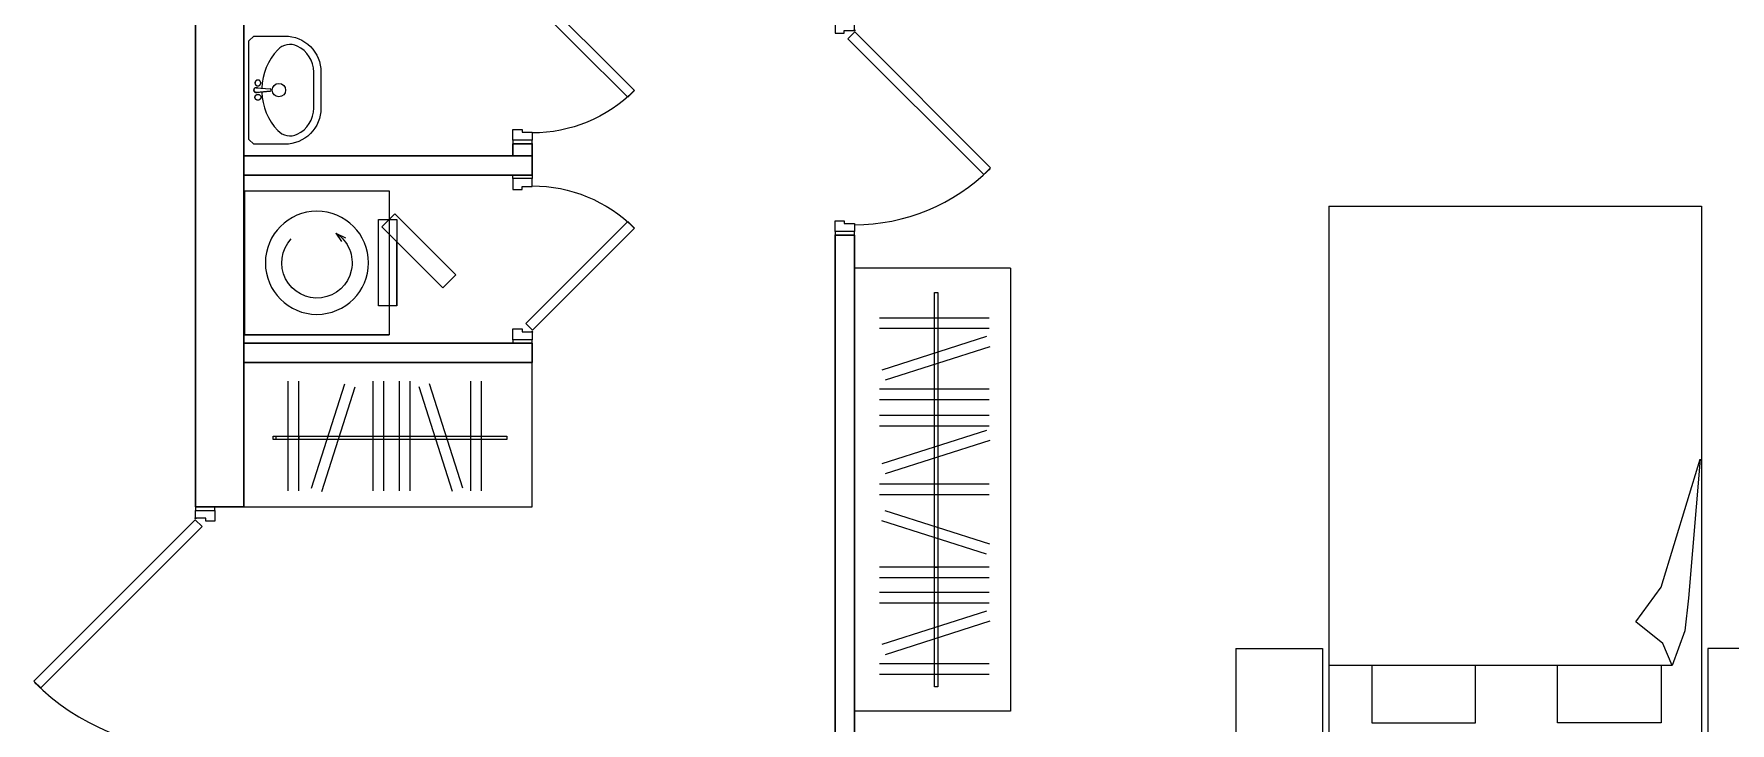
# Model space of a CAD drawing. Header units: millimetres. Extents: x 30661 to 55270, y 139046 to 181896.
# Drawn here: x 43453 to 50508, y 158226 to 161093 of the extents above; entities that cross this region are included whole.
import ezdxf

# ---------------------------------------------------------------- set-up
doc = ezdxf.new("R2010")
doc.units = ezdxf.units.MM
for name, color, linetype, lineweight in [('АР - Двери', 126, 'Continuous', 9), ('АР - Монолит', 56, 'Continuous', 30), ('АР - Перегородки 80', 32, 'Continuous', 30), ('АР - Сантехника', 150, 'Continuous', 9)]:
    doc.layers.add(name, color=color, linetype=linetype, lineweight=lineweight)
doc.layers.add('АР - мебель', color=7, linetype='Continuous', lineweight=9, true_color=0x787878)

# ---------------------------------------------------------------- blocks, each defined once
blk = doc.blocks.new('*U55')
at = {"ltscale": 100}
for p, q in [((15, -37.5), (15, 42.5)), ((15, 42.5), (60, 42.5)), ((60, 4.5), (48, 4.5)), ((48, 4.5), (48, -35.5)), ((60, 42.5), (60, 4.5)), ((1035, 42.5), (990, 42.5)), ((990, 42.5), (990, 4.5)), ((990, 4.5), (1002, 4.5)), ((1002, 4.5), (1002, -37.5)), ((1035, -37.5), (1035, 42.5)), ((46, -37.5), (15, -37.5)), ((1002, -37.5), (1035, -37.5))]:
    blk.add_line(p, q, dxfattribs=at)
for points in [[(15, 42.5), (0, 42.5), (0, -37.5), (15, -37.5)], [(1035, 42.5), (1050, 42.5), (1050, -37.5), (1035, -37.5)], [(54.4, -38.9), (82.7, -10.6), (754, -682), (725.8, -710.3)]]:
    blk.add_lwpolyline(points, close=True, dxfattribs=at)
blk.add_circle((48, -37.5), 2, dxfattribs=at)
blk.add_arc((57.9, -37.5), 950, 315.13505, 0, dxfattribs=at)
blk = doc.blocks.new('s_46')
at = {"ltscale": 600}
h = blk.add_hatch(color=256, dxfattribs=at)
edge = h.paths.add_edge_path()
edge.add_line((13.5, 62), (14.2, 54.1))
edge.add_ellipse((4.2, 52.3), major_axis=(-10.1, 0), ratio=1, start_angle=540, end_angle=550.17546, ccw=False)
edge.add_arc((4.2, 52.3), 10.1, 270, 360, ccw=False)
edge.add_line((4.2, 42.2), (4.2, 41.3))
edge.add_line((4.2, 41.3), (11.9, 41.3))
edge.add_arc((4.2, 52.3), 13.4, 304.69813, 406.48477)
h.paths.add_polyline_path([(4.2, 41.3), (-3.4, 41.3, 0.152567), (4.2, 38.9)])
h.paths.add_polyline_path([(11.9, 41.3), (4.2, 41.3), (4.2, 38.9, 0.152567)])
h.paths.add_polyline_path([(-5.7, 54.1), (-5, 62, 0.475833), (-3.4, 41.3), (4.2, 41.3), (4.2, 42.2, -0.46724)])
for p, q in [((-5.9, 52.3), (-0.7, 110.5)), ((-5.9, 52.3), (-0.7, 110.5)), ((9.1, 110.5), (14.2, 54.1)), ((14.3, 52.3), (9.1, 110.5)), ((14.2, 54.1), (14.3, 52.3))]:
    blk.add_line(p, q, dxfattribs=at)
blk.add_lwpolyline([(-220.8, 171.3, -0.414214), (-70.8, 321.3), (79.2, 321.3, -0.414214), (229.2, 171.3), (229.2, 41.3), (209.2, 21.3), (-200.8, 21.3), (-220.8, 41.3)], format="xyb", close=True, dxfattribs=at)
blk.add_lwpolyline([(12.3, 75.4, 0.181638), (172.2, 141.5, 0.326351), (187.7, 222.7, 0.289814), (79.2, 291.3), (-70.8, 291.3, 0.289814), (-179.2, 222.7, 0.326351), (-163.8, 141.5, 0.181638), (-3.8, 75.4)], format="xyb", dxfattribs=at)
for points in [[(-16.8, 67.4), (-17, 67.5), (-17.2, 67.6), (-17.4, 67.6), (-17.6, 67.7), (-17.8, 67.8), (-18, 67.9), (-18.1, 68.1), (-18.2, 68.2), (-18.3, 68.4), (-18.4, 68.6), (-18.5, 68.8), (-18.7, 68.9), (-18.8, 69.1), (-18.9, 69.2), (-19.1, 69.3), (-19.3, 69.3), (-19.5, 69.3), (-19.7, 69.4), (-19.9, 69.4), (-20.1, 69.4), (-20.3, 69.4), (-20.5, 69.5), (-20.7, 69.6), (-20.8, 69.7), (-21, 69.9), (-21.1, 70), (-21.3, 70.2), (-21.4, 70.3), (-21.5, 70.4), (-21.7, 70.5), (-21.9, 70.5), (-22.1, 70.5), (-22.3, 70.5), (-22.5, 70.5), (-22.7, 70.4), (-22.9, 70.4), (-23.1, 70.4), (-23.3, 70.4), (-23.5, 70.5), (-23.7, 70.6), (-23.9, 70.7), (-24, 70.8), (-24.2, 70.9), (-24.4, 71), (-24.6, 71.1), (-24.7, 71.1), (-24.9, 71.1), (-25.1, 71), (-25.3, 71), (-25.5, 70.9), (-25.7, 70.8), (-25.9, 70.7), (-26.1, 70.6), (-26.3, 70.6), (-26.5, 70.6), (-26.7, 70.6), (-26.9, 70.7), (-27.1, 70.8), (-27.3, 70.8), (-27.5, 70.9), (-27.7, 70.9), (-27.8, 70.9), (-28, 70.8), (-28.2, 70.8), (-28.3, 70.6), (-28.5, 70.5), (-28.7, 70.4), (-28.9, 70.3), (-29.1, 70.2), (-29.3, 70.1), (-29.6, 70.1), (-29.9, 70.1), (-30.2, 70.1), (-30.5, 70), (-30.8, 69.8), (-31.1, 69.5), (-31.4, 69), (-31.6, 68.4), (-32.3, 68.5), (-32.8, 68.4), (-33.2, 68.3), (-33.5, 68.1), (-33.7, 67.8), (-33.9, 67.6), (-34, 67.3), (-34.1, 67.1), (-34.3, 66.9), (-34.5, 66.7), (-34.7, 66.6), (-34.9, 66.5), (-35.1, 66.4), (-35.2, 66.3), (-35.4, 66.2), (-35.5, 66), (-35.6, 65.9), (-35.6, 65.7), (-35.7, 65.5), (-35.7, 65.3), (-35.7, 65.1), (-35.8, 64.9), (-35.8, 64.7), (-35.9, 64.5), (-36, 64.3), (-36.2, 64.2), (-36.3, 64), (-36.5, 63.9), (-36.6, 63.8), (-36.8, 63.6), (-36.9, 63.5), (-37, 63.3), (-37, 63.1), (-37, 63), (-37, 62.8), (-37, 62.6), (-37, 62.3), (-37, 62.1), (-37, 61.9), (-37, 61.7), (-37.1, 61.5), (-37.2, 61.4), (-37.3, 61.2), (-37.4, 61), (-37.5, 60.8), (-37.6, 60.7), (-37.7, 60.5), (-37.8, 60.3), (-37.8, 60.1), (-37.7, 60), (-37.7, 59.8), (-37.6, 59.6), (-37.5, 59.4), (-37.4, 59.2), (-37.4, 59), (-37.4, 58.8), (-37.4, 58.6), (-37.4, 58.4), (-37.5, 58.2), (-37.6, 58), (-37.7, 57.8), (-37.7, 57.6), (-37.8, 57.4), (-37.8, 57.2), (-37.7, 57.1), (-37.6, 56.9), (-37.5, 56.7), (-37.4, 56.6), (-37.3, 56.4), (-37.2, 56.2), (-37.1, 56), (-37, 55.8), (-37, 55.6), (-37, 55.4), (-37, 55.2), (-37, 55), (-37, 54.8), (-37, 54.6), (-37, 54.4), (-37, 54.2), (-36.9, 54.1), (-36.8, 53.9), (-36.6, 53.8), (-36.5, 53.7), (-36.3, 53.5), (-36.2, 53.4), (-36, 53.2), (-35.9, 53.1), (-35.8, 52.9), (-35.8, 52.7), (-35.7, 52.5), (-35.7, 52.3), (-35.7, 52.1), (-35.6, 51.9), (-35.6, 51.7), (-35.5, 51.5), (-35.4, 51.4), (-35.2, 51.3), (-35.1, 51.2), (-34.9, 51.1), (-34.7, 51), (-34.5, 50.9), (-34.3, 50.8), (-34.2, 50.7), (-34, 50.5), (-33.9, 50.3), (-33.8, 50.1), (-33.8, 49.9), (-33.7, 49.8), (-33.6, 49.6), (-33.5, 49.4), (-33.4, 49.3), (-33.2, 49.2), (-33.1, 49.1), (-32.9, 49.1), (-32.7, 49), (-32.5, 49), (-32.2, 48.9), (-32.1, 48.9), (-31.9, 48.8), (-31.7, 48.7), (-31.6, 48.5), (-31.4, 48.3), (-31.3, 48.2), (-31.2, 48), (-31.1, 47.9), (-30.9, 47.7), (-30.8, 47.6), (-30.6, 47.6), (-30.4, 47.5), (-30.2, 47.5), (-30, 47.6), (-29.8, 47.6), (-29.6, 47.6), (-29.4, 47.6), (-29.2, 47.5), (-29, 47.4), (-28.8, 47.3), (-28.7, 47.2), (-28.5, 47.1), (-28.3, 46.9), (-28.2, 46.8), (-28, 46.7), (-27.8, 46.7), (-27.7, 46.7), (-27.5, 46.7), (-27.3, 46.7), (-27.1, 46.8), (-26.9, 46.9), (-26.7, 46.9), (-26.5, 47), (-26.3, 47), (-26.1, 46.9), (-25.9, 46.9), (-25.7, 46.8), (-25.5, 46.7), (-25.3, 46.6), (-25.1, 46.5), (-24.9, 46.5), (-24.7, 46.5), (-24.6, 46.5), (-24.4, 46.6), (-24.2, 46.7), (-24, 46.8), (-23.9, 46.9), (-23.7, 47), (-23.5, 47.1), (-23.3, 47.1), (-23.1, 47.2), (-22.9, 47.2), (-22.7, 47.1), (-22.5, 47.1), (-22.3, 47), (-22.1, 47), (-21.9, 47), (-21.7, 47.1), (-21.5, 47.1), (-21.4, 47.2), (-21.3, 47.4), (-21.1, 47.5), (-21, 47.7), (-20.8, 47.8), (-20.7, 48), (-20.5, 48.1), (-20.3, 48.1), (-20.1, 48.2), (-19.9, 48.2), (-19.7, 48.2), (-19.5, 48.2), (-19.3, 48.2), (-19.1, 48.3), (-18.9, 48.4), (-18.8, 48.5), (-18.7, 48.6), (-18.5, 48.8), (-18.4, 49), (-18.3, 49.2), (-18.2, 49.3), (-18.1, 49.5), (-18, 49.7), (-17.8, 49.8), (-17.6, 49.9), (-17.4, 49.9), (-17.2, 50), (-17, 50.1), (-16.8, 50.1), (-16.7, 50.2), (-16.5, 50.3), (-16.4, 50.5), (-16.3, 50.7), (-16.3, 50.8), (-16.2, 51), (-16.2, 51.3), (-16.1, 51.5), (-16, 51.6), (-15.9, 51.8), (-15.8, 52), (-15.6, 52.1), (-15.5, 52.2), (-15.3, 52.3), (-15.1, 52.4), (-15, 52.6), (-14.8, 52.7), (-14.7, 52.8), (-14.7, 53), (-14.6, 53.2), (-14.6, 53.4), (-14.6, 53.6), (-14.6, 53.8), (-14.6, 54), (-14.6, 54.2), (-14.5, 54.4), (-14.4, 54.6), (-14.3, 54.8), (-14.2, 54.9), (-14, 55.1), (-13.9, 55.2), (-13.7, 55.4), (-13.6, 55.5), (-13.6, 55.7), (-13.6, 55.9), (-13.6, 56.1), (-13.6, 56.3), (-13.7, 56.5), (-13.7, 56.7), (-13.8, 56.9), (-13.8, 57.1), (-13.8, 57.3), (-13.7, 57.5), (-13.7, 57.7), (-13.6, 57.9), (-13.5, 58.1), (-13.4, 58.2), (-13.3, 58.4), (-13.2, 58.6), (-13.2, 58.8), (-13.2, 59), (-13.3, 59.1), (-13.4, 59.3), (-13.5, 59.5), (-13.6, 59.7), (-13.7, 59.9), (-13.7, 60.1), (-13.8, 60.3), (-13.8, 60.5), (-13.8, 60.7), (-13.7, 60.9), (-13.7, 61.1), (-13.6, 61.3), (-13.6, 61.5), (-13.6, 61.7), (-13.6, 61.9), (-13.6, 62), (-13.7, 62.2), (-13.9, 62.3), (-14, 62.5), (-14.2, 62.6), (-14.3, 62.8), (-14.4, 63), (-14.5, 63.1), (-14.6, 63.3), (-14.6, 63.5), (-14.6, 63.8), (-14.6, 64), (-14.6, 64.2), (-14.6, 64.4), (-14.7, 64.6), (-14.7, 64.7), (-14.8, 64.9), (-15, 65), (-15.1, 65.1), (-15.3, 65.2), (-15.5, 65.3), (-15.6, 65.5), (-15.8, 65.6), (-15.9, 65.7), (-16, 65.9), (-16.1, 66.1), (-16.2, 66.3), (-16.2, 66.5), (-16.3, 66.7), (-16.3, 66.9), (-16.4, 67.1), (-16.5, 67.2), (-16.7, 67.3)], [(22.1, 61.1), (22, 61.3), (22, 61.5), (22, 61.7), (22, 61.9), (22.1, 62), (22.2, 62.2), (22.3, 62.3), (22.4, 62.5), (22.6, 62.6), (22.7, 62.8), (22.8, 63), (22.9, 63.1), (23, 63.3), (23, 63.5), (23, 63.8), (23, 64), (23, 64.2), (23, 64.4), (23.1, 64.6), (23.1, 64.7), (23.2, 64.9), (23.4, 65), (23.5, 65.1), (23.7, 65.2), (23.9, 65.3), (24.1, 65.5), (24.2, 65.6), (24.4, 65.7), (24.5, 65.9), (24.5, 66.1), (24.6, 66.3), (24.7, 66.5), (24.7, 66.7), (24.8, 66.9), (24.9, 67.1), (25, 67.2), (25.1, 67.3), (25.3, 67.4), (25.4, 67.5), (25.6, 67.6), (25.8, 67.6), (26, 67.7), (26.2, 67.8), (26.4, 67.9), (26.5, 68.1), (26.7, 68.2), (26.8, 68.4), (26.9, 68.6), (27, 68.8), (27.1, 68.9), (27.2, 69.1), (27.3, 69.2), (27.5, 69.3), (27.7, 69.3), (27.9, 69.3), (28.1, 69.4), (28.3, 69.4), (28.5, 69.4), (28.7, 69.4), (28.9, 69.5), (29.1, 69.6), (29.2, 69.7), (29.4, 69.9), (29.5, 70), (29.7, 70.2), (29.8, 70.3), (30, 70.4), (30.1, 70.5), (30.3, 70.5), (30.5, 70.5), (30.7, 70.5), (30.9, 70.5), (31.1, 70.4), (31.3, 70.4), (31.5, 70.4), (31.7, 70.4), (31.9, 70.5), (32.1, 70.6), (32.3, 70.7), (32.5, 70.8), (32.6, 70.9), (32.8, 71), (33, 71.1), (33.2, 71.1), (33.4, 71.1), (33.5, 71), (33.7, 71), (33.9, 70.9), (34.1, 70.8), (34.3, 70.7), (34.5, 70.6), (34.7, 70.6), (34.9, 70.6), (35.1, 70.6), (35.3, 70.7), (35.5, 70.8), (35.7, 70.8), (35.9, 70.9), (36.1, 70.9), (36.3, 70.9), (36.4, 70.8), (36.6, 70.8), (36.8, 70.6), (36.9, 70.5), (37.1, 70.4), (37.3, 70.3), (37.5, 70.2), (37.8, 70.1), (38, 70.1), (38.3, 70.1), (38.6, 70.1), (38.9, 70), (39.2, 69.8), (39.5, 69.5), (39.8, 69), (40.1, 68.4), (40.7, 68.5), (41.3, 68.4), (41.7, 68.3), (42, 68.1), (42.2, 67.8), (42.3, 67.6), (42.4, 67.3), (42.6, 67.1), (42.7, 66.9), (42.9, 66.7), (43.1, 66.6), (43.3, 66.5), (43.5, 66.4), (43.6, 66.3), (43.8, 66.2), (43.9, 66), (44, 65.9), (44.1, 65.7), (44.1, 65.5), (44.1, 65.3), (44.2, 65.1), (44.2, 64.9), (44.2, 64.7), (44.3, 64.5), (44.4, 64.3), (44.6, 64.2), (44.7, 64), (44.9, 63.9), (45.1, 63.8), (45.2, 63.6), (45.3, 63.5), (45.4, 63.3), (45.5, 63.1), (45.5, 63), (45.5, 62.8), (45.4, 62.6), (45.4, 62.3), (45.4, 62.1), (45.4, 61.9), (45.4, 61.7), (45.5, 61.5), (45.6, 61.4), (45.7, 61.2), (45.8, 61), (46, 60.8), (46.1, 60.7), (46.1, 60.5), (46.2, 60.3), (46.2, 60.1), (46.1, 60), (46.1, 59.8), (46, 59.6), (45.9, 59.4), (45.9, 59.2), (45.8, 59), (45.8, 58.8), (45.8, 58.6), (45.9, 58.4), (45.9, 58.2), (46, 58), (46.1, 57.8), (46.1, 57.6), (46.2, 57.4), (46.2, 57.2), (46.1, 57.1), (46.1, 56.9), (46, 56.7), (45.8, 56.6), (45.7, 56.4), (45.6, 56.2), (45.5, 56), (45.4, 55.8), (45.4, 55.6), (45.4, 55.4), (45.4, 55.2), (45.4, 55), (45.5, 54.8), (45.5, 54.6), (45.5, 54.4), (45.4, 54.2), (45.3, 54.1), (45.2, 53.9), (45.1, 53.8), (44.9, 53.7), (44.7, 53.5), (44.6, 53.4), (44.4, 53.2), (44.3, 53.1), (44.2, 52.9), (44.2, 52.7), (44.2, 52.5), (44.1, 52.3), (44.1, 52.1), (44.1, 51.9), (44, 51.7), (43.9, 51.5), (43.8, 51.4), (43.6, 51.3), (43.5, 51.2), (43.3, 51.1), (43.1, 51), (42.9, 50.9), (42.7, 50.8), (42.6, 50.7), (42.5, 50.5), (42.4, 50.3), (42.3, 50.1), (42.2, 49.9), (42.1, 49.8), (42, 49.6), (41.9, 49.4), (41.8, 49.3), (41.7, 49.2), (41.5, 49.1), (41.3, 49.1), (41.1, 49), (40.9, 49), (40.7, 48.9), (40.5, 48.9), (40.3, 48.8), (40.1, 48.7), (40, 48.5), (39.9, 48.3), (39.7, 48.2), (39.6, 48), (39.5, 47.9), (39.4, 47.7), (39.2, 47.6), (39, 47.6), (38.8, 47.5), (38.6, 47.5), (38.4, 47.6), (38.2, 47.6), (38, 47.6), (37.8, 47.6), (37.6, 47.5), (37.4, 47.4), (37.2, 47.3), (37.1, 47.2), (36.9, 47.1), (36.8, 46.9), (36.6, 46.8), (36.4, 46.7), (36.3, 46.7), (36.1, 46.7), (35.9, 46.7), (35.7, 46.7), (35.5, 46.8), (35.3, 46.9), (35.1, 46.9), (34.9, 47), (34.7, 47), (34.5, 46.9), (34.3, 46.9), (34.1, 46.8), (33.9, 46.7), (33.7, 46.6), (33.5, 46.5), (33.4, 46.5), (33.2, 46.5), (33, 46.5), (32.8, 46.6), (32.6, 46.7), (32.5, 46.8), (32.3, 46.9), (32.1, 47), (31.9, 47.1), (31.7, 47.1), (31.5, 47.2), (31.3, 47.2), (31.1, 47.1), (30.9, 47.1), (30.7, 47), (30.5, 47), (30.3, 47), (30.1, 47.1), (30, 47.1), (29.8, 47.2), (29.7, 47.4), (29.5, 47.5), (29.4, 47.7), (29.2, 47.8), (29.1, 48), (28.9, 48.1), (28.7, 48.1), (28.5, 48.2), (28.3, 48.2), (28.1, 48.2), (27.9, 48.2), (27.7, 48.2), (27.5, 48.3), (27.3, 48.4), (27.2, 48.5), (27.1, 48.6), (27, 48.8), (26.9, 49), (26.8, 49.2), (26.7, 49.3), (26.5, 49.5), (26.4, 49.7), (26.2, 49.8), (26, 49.9), (25.8, 49.9), (25.6, 50), (25.4, 50.1), (25.3, 50.1), (25.1, 50.2), (25, 50.3), (24.9, 50.5), (24.8, 50.7), (24.7, 50.8), (24.7, 51), (24.6, 51.3), (24.5, 51.5), (24.5, 51.6), (24.4, 51.8), (24.2, 52), (24.1, 52.1), (23.9, 52.2), (23.7, 52.3), (23.5, 52.4), (23.4, 52.6), (23.2, 52.7), (23.1, 52.8), (23.1, 53), (23, 53.2), (23, 53.4), (23, 53.6), (23, 53.8), (23, 54), (23, 54.2), (22.9, 54.4), (22.8, 54.6), (22.7, 54.8), (22.6, 54.9), (22.4, 55.1), (22.3, 55.2), (22.2, 55.4), (22.1, 55.5), (22, 55.7), (22, 55.9), (22, 56.1), (22, 56.3), (22.1, 56.5), (22.1, 56.7), (22.2, 56.9), (22.2, 57.1), (22.2, 57.3), (22.2, 57.5), (22.1, 57.7), (22, 57.9), (21.9, 58.1), (21.8, 58.2), (21.7, 58.4), (21.6, 58.6), (21.6, 58.8), (21.6, 59), (21.7, 59.1), (21.8, 59.3), (21.9, 59.5), (22, 59.7), (22.1, 59.9), (22.2, 60.1), (22.2, 60.3), (22.2, 60.5), (22.2, 60.7), (22.1, 60.9)]]:
    blk.add_lwpolyline(points, close=True, dxfattribs=at)
blk.add_circle((4.2, 146.3), 28, dxfattribs=at)
for centre, radius, start, end in [((4.2, 108.2), 5.42, 24.6783, 155.3217), ((4.2, 52.3), 10.1, 169.82454, 0)]:
    blk.add_arc(centre, radius, start, end, dxfattribs=at)
for centre, major_axis, ratio, start_param, end_param in [((4.2, 110.5), (-4.93, 0), 0.641024, 3.141593, 6.283185), ((4.2, 52.3), (-10.1, 0), 1, 6.10559, 9.602373)]:
    blk.add_ellipse(centre, major_axis=major_axis, ratio=ratio, start_param=start_param, end_param=end_param, dxfattribs=at)
blk = doc.blocks.new('СМ01 600х600')
for p, q in [((-600, 600), (-600, 0)), ((0, 600), (-600, 600)), ((0, 600), (0, 0)), ((0, 0), (0, 600)), ((-423.9, 221.9), (-404.3, 180.6)), ((-423.9, 221.9), (-388.2, 198.2)), ((-600, 0), (0, 0)), ((-449.7, 29.9), (-503.5, -23.9)), ((-479.6, 44.1), (-479.6, -32)), ((-120.4, 44.1), (-479.6, 44.1)), ((-195.7, -224.1), (-449.7, 29.9)), ((-120.4, -32), (-120.4, 44.1)), ((-503.5, -23.9), (-249.5, -277.9)), ((-479.6, -32), (-120.4, -32)), ((-387.7, -32), (-195.7, -224.1)), ((-120.4, -32), (-387.7, -32)), ((-249.5, -277.9), (-195.7, -224.1))]:
    blk.add_line(p, q)
blk.add_circle((-300, 300), 214.5)
blk.add_arc((-300, 300), 146.5, 212.23523, 132.89799)
blk = doc.blocks.new('*U119')
at = {"ltscale": 100}
for p, q in [((15, 37.5), (15, -42.5)), ((46, 37.5), (15, 37.5)), ((48, -4.5), (48, 35.5)), ((652, -4.5), (652, 37.5)), ((652, 37.5), (685, 37.5)), ((685, 37.5), (685, -42.5)), ((15, -42.5), (60, -42.5)), ((60, -4.5), (48, -4.5)), ((60, -42.5), (60, -4.5)), ((640, -42.5), (640, -4.5)), ((640, -4.5), (652, -4.5)), ((685, -42.5), (640, -42.5))]:
    blk.add_line(p, q, dxfattribs=at)
for points in [[(54.4, 38.9), (82.7, 10.6), (506.5, 434.5), (478.3, 462.8)], [(15, -42.5), (0, -42.5), (0, 37.5), (15, 37.5)], [(685, -42.5), (700, -42.5), (700, 37.5), (685, 37.5)]]:
    blk.add_lwpolyline(points, close=True, dxfattribs=at)
blk.add_circle((48, 37.5), 2, dxfattribs=at)
blk.add_arc((55, 37.5), 600, 0, 44.86495, dxfattribs=at)
blk = doc.blocks.new('Ш03 600х1200')
for p, q in [((0, 600), (-1200, 600)), ((-1200, 0), (-1200, 600)), ((0, 0), (0, 600)), ((-988.5, 66), (-988.5, 522.9)), ((-944.2, 66), (-944.2, 522.9)), ((-911.1, 76.8), (-772.2, 512)), ((-868.9, 63.3), (-730, 498.6)), ((-692.1, 66), (-692.1, 522.9)), ((-647.8, 66), (-647.8, 522.9)), ((-583, 66), (-583, 522.9)), ((-538.7, 66), (-538.7, 522.9)), ((-324.4, 63.3), (-463.3, 498.6)), ((-282.2, 76.8), (-421.1, 512)), ((-228.6, 66), (-228.6, 522.9)), ((-184.3, 66), (-184.3, 522.9)), ((-123, 293.3), (-1094.4, 293.3)), ((-1094.4, 293.3), (-1094.4, 280.4)), ((-134.5, 293.3), (-228.9, 293.3)), ((-228.9, 293.3), (-228.9, 280.4)), ((-134.5, 280.4), (-134.5, 293.3)), ((-123, 280.4), (-123, 293.3)), ((-1094.4, 280.4), (-123, 280.4)), ((-228.9, 280.4), (-134.5, 280.4)), ((0, 0), (-1200, 0))]:
    blk.add_line(p, q)
blk = doc.blocks.new('*U65')
at = {"ltscale": 100}
for p, q in [((-685, 37.5), (-685, -42.5)), ((-652, 37.5), (-685, 37.5)), ((-652, -4.5), (-652, 37.5)), ((-48, -4.5), (-48, 35.5)), ((-46, 37.5), (-15, 37.5)), ((-15, 37.5), (-15, -42.5)), ((-685, -42.5), (-640, -42.5)), ((-640, -4.5), (-652, -4.5)), ((-640, -42.5), (-640, -4.5)), ((-60, -42.5), (-60, -4.5)), ((-60, -4.5), (-48, -4.5)), ((-15, -42.5), (-60, -42.5))]:
    blk.add_line(p, q, dxfattribs=at)
for points in [[(-54.4, 38.9), (-82.7, 10.6), (-506.5, 434.5), (-478.3, 462.8)], [(-685, -42.5), (-700, -42.5), (-700, 37.5), (-685, 37.5)], [(-15, -42.5), (0, -42.5), (0, 37.5), (-15, 37.5)]]:
    blk.add_lwpolyline(points, close=True, dxfattribs=at)
blk.add_circle((-48, 37.5), 2, dxfattribs=at)
blk.add_arc((-55, 37.5), 600, 135.13505, 180, dxfattribs=at)
blk = doc.blocks.new('КРТ37_1550х2200')
for points in [[(-1161.7, -360), (-1161.7, 0), (-801.7, 0)], [(-1161.7, -360), (-801.7, -360), (-801.7, 0)], [(775, 0), (-775, 0)], [(-775, -2200), (-775, 0)], [(775, -2200), (775, 0)], [(1161.7, -360), (1161.7, 0), (801.7, 0)], [(1161.7, -360), (801.7, -360), (801.7, 0)], [(-607.3, -290), (-607.3, -50.8), (-176.2, -50.8), (-176.2, -290)], [(595.7, -290), (595.7, -50.8), (164.6, -50.8), (164.6, -290)], [(-653.1, -290), (775, -290)], [(775, -2200), (-775, -2200)]]:
    blk.add_lwpolyline(points)
blk.add_lwpolyline([(-770.3, -1148.4), (-721, -569.7), (-705.9, -433.6), (-653.1, -290), (-615.3, -380.7), (-502, -471.4), (-607.7, -615)], close=True)
blk = doc.blocks.new('Ш02 650х1840')
for p, q in [((-1842.5, 650), (-1842.5, 0)), ((0, 650), (-1842.5, 650)), ((0, 650), (0, 0)), ((-1690.1, 560.9), (-1690.1, 104)), ((-1645.8, 560.9), (-1645.8, 104)), ((-1469, 563.6), (-1607.9, 128.3)), ((-1426.8, 550.1), (-1565.7, 114.9)), ((-1393.7, 560.9), (-1393.7, 104)), ((-1349.4, 560.9), (-1349.4, 104)), ((-1288.1, 560.9), (-1288.1, 104)), ((-1243.8, 560.9), (-1243.8, 104)), ((-1190.2, 550.1), (-1051.3, 114.9)), ((-1148, 563.6), (-1009.1, 128.3)), ((-943, 560.9), (-943, 104)), ((-898.7, 560.9), (-898.7, 104)), ((-716.8, 563.6), (-855.7, 128.3)), ((-674.6, 550.1), (-813.5, 114.9)), ((-657.1, 560.9), (-657.1, 104)), ((-612.8, 560.9), (-612.8, 104)), ((-548.1, 560.9), (-548.1, 104)), ((-503.8, 560.9), (-503.8, 104)), ((-327, 563.6), (-465.8, 128.3)), ((-284.8, 550.1), (-423.6, 114.9)), ((-251.6, 560.9), (-251.6, 104)), ((-207.3, 560.9), (-207.3, 104)), ((-101.5, 346.5), (-1741, 346.5)), ((-1741, 346.5), (-1741, 333.6)), ((-1741, 333.6), (-101.5, 333.6)), ((-1349.4, 346.5), (-1349.4, 333.6)), ((-1243.5, 333.6), (-1243.5, 346.5)), ((-101.5, 333.6), (-101.5, 346.5)), ((0, 0), (-1842.5, 0))]:
    blk.add_line(p, q)
blk = doc.blocks.new('*U121')
at = {"ltscale": 100}
for p, q in [((15, 37.5), (15, -42.5)), ((46, 37.5), (15, 37.5)), ((48, -4.5), (48, 35.5)), ((852, -4.5), (852, 37.5)), ((852, 37.5), (885, 37.5)), ((885, 37.5), (885, -42.5)), ((15, -42.5), (60, -42.5)), ((60, -4.5), (48, -4.5)), ((60, -42.5), (60, -4.5)), ((840, -42.5), (840, -4.5)), ((840, -4.5), (852, -4.5)), ((885, -42.5), (840, -42.5))]:
    blk.add_line(p, q, dxfattribs=at)
for points in [[(54.4, 38.9), (82.7, 10.6), (648, 575.9), (619.7, 604.2)], [(15, -42.5), (0, -42.5), (0, 37.5), (15, 37.5)], [(885, -42.5), (900, -42.5), (900, 37.5), (885, 37.5)]]:
    blk.add_lwpolyline(points, close=True, dxfattribs=at)
blk.add_circle((48, 37.5), 2, dxfattribs=at)
blk.add_arc((56.7, 37.5), 800, 0, 44.86495, dxfattribs=at)
blk = doc.blocks.new('Квартира 2К 9900 тип 7')
at = {"layer": 'АР - Монолит'}
blk.add_lwpolyline([(200, 4630), (200, 10100), (0, 10100), (0, 4630)], close=True, dxfattribs=at)
at = {"layer": 'АР - Перегородки 80'}
for points in [[(1400, 6090), (1400, 6140), (1320, 6140), (1320, 6090)], [(1400, 6010), (1400, 6090), (200, 6090), (200, 6010)], [(2740, 3680), (2740, 5760), (2660, 5760), (2660, 3680)], [(1400, 5230), (1400, 5310), (200, 5310), (200, 5230)]]:
    blk.add_lwpolyline(points, close=True, dxfattribs=at)
at = {"xscale": -1, "rotation": 90}
blk.add_blockref('СМ01 600х600', (804.4, 5344.9), dxfattribs=at)
at = {"layer": 'АР - Двери', "xscale": -1, "rotation": 270}
for name, p in [('*U65', (1362.5, 6840)), ('*U119', (1362.5, 5310))]:
    blk.add_blockref(name, p, dxfattribs=at)
at = {"layer": 'АР - Двери', "rotation": 270}
for name, p in [('*U121', (2702.5, 6660)), ('*U55', (37.5, 4630))]:
    blk.add_blockref(name, p, dxfattribs=at)
at = {"layer": 'АР - мебель', "rotation": 180}
blk.add_blockref('КРТ37_1550х2200', (5488.3, 3680), dxfattribs=at)
at = {"layer": 'АР - мебель', "xscale": -1, "rotation": 270}
blk.add_blockref('Ш02 650х1840', (2740, 5622.5), dxfattribs=at)
at = {"layer": 'АР - мебель', "xscale": -1}
blk.add_blockref('Ш03 600х1200', (200, 4630), dxfattribs=at)
at = {"layer": 'АР - Сантехника', "rotation": 270}
blk.add_blockref('s_46', (200, 6367.5), dxfattribs=at)
blk = doc.blocks.new('V_Section_1')
blk.add_blockref('Квартира 2К 9900 тип 7', (8950, -26200))

msp = doc.modelspace()

# ---------------------------------------------------------------- block references
msp.add_blockref('V_Section_1', (35175.5, 180696.1))

doc.saveas('drawing.dxf')
